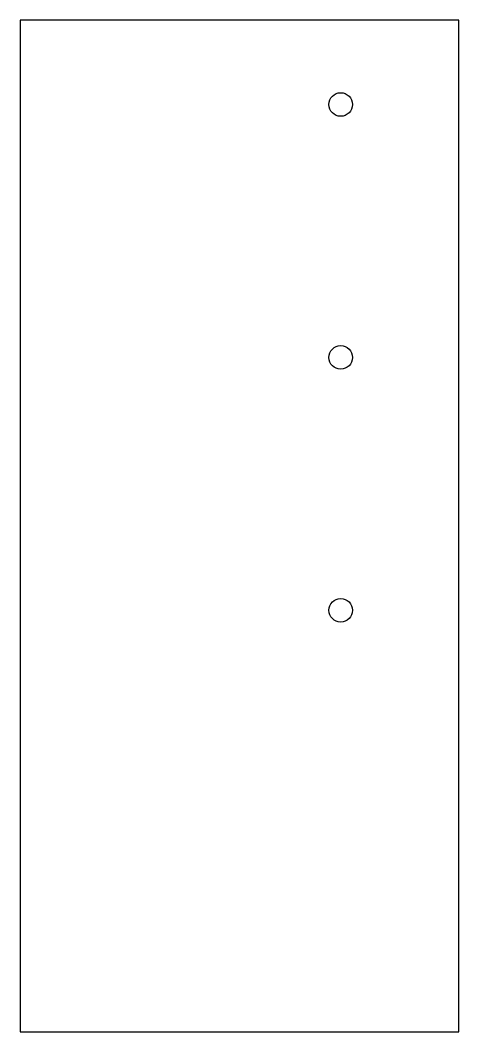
# Model space of a CAD drawing. Header units: millimetres. Extents: x 102 to 232, y -40 to 260.
import ezdxf

# ---------------------------------------------------------------- set-up
doc = ezdxf.new("R2010")
doc.units = ezdxf.units.MM
doc.layers.get('0').update_dxf_attribs({"linetype": 'CONTINUOUS'})

msp = doc.modelspace()

# ---------------------------------------------------------------- linework, layer by layer
msp.add_lwpolyline([(232.13, 260), (102.13, 260), (102.13, -40), (232.13, -40)], close=True)
for centre in [(197.13, 235), (197.13, 160), (197.13, 85)]:
    msp.add_circle(centre, 3.5)

doc.saveas('drawing.dxf')
